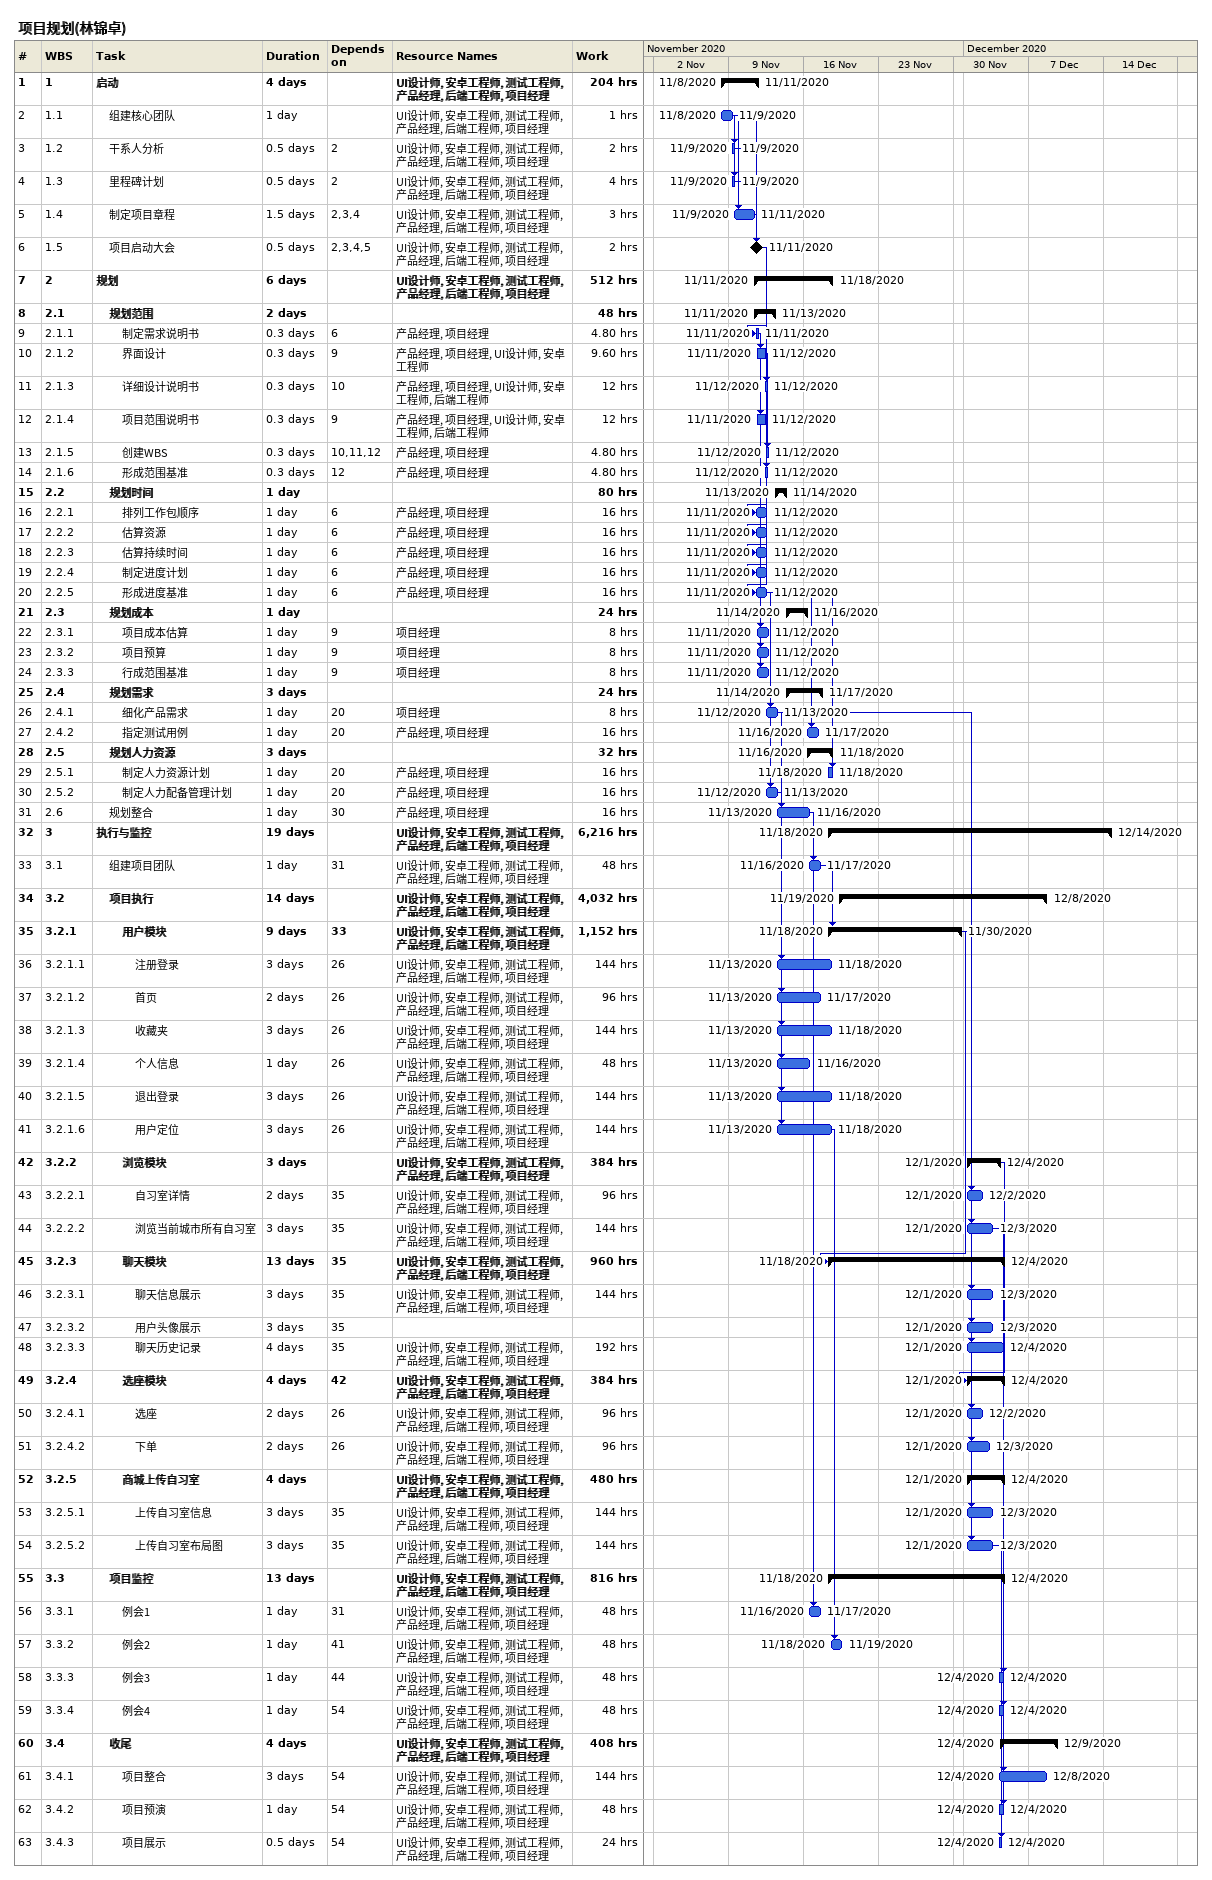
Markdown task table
项目规划(林锦卓)

| ID | WBS | Task | Duration | Start | Finish | Predecessors | Resources | Work (h) |
|---|---|---|---|---|---|---|---|---|
| 1 | 1 | **启动** | 4d | 2020-11-08 | 2020-11-11 |  | UI设计师, 安卓工程师, 测试工程师, 产品经理, 后端工程师, 项目经理 | 204 |
| 2 | 1.1 | 组建核心团队 | 1d | 2020-11-08 | 2020-11-09 |  | UI设计师, 安卓工程师, 测试工程师, 产品经理, 后端工程师, 项目经理 | 1 |
| 3 | 1.2 | 干系人分析 | 0.5d | 2020-11-09 | 2020-11-09 | 2 | UI设计师, 安卓工程师, 测试工程师, 产品经理, 后端工程师, 项目经理 | 2 |
| 4 | 1.3 | 里程碑计划 | 0.5d | 2020-11-09 | 2020-11-09 | 2 | UI设计师, 安卓工程师, 测试工程师, 产品经理, 后端工程师, 项目经理 | 4 |
| 5 | 1.4 | 制定项目章程 | 1.5d | 2020-11-09 | 2020-11-11 | 2, 3, 4 | UI设计师, 安卓工程师, 测试工程师, 产品经理, 后端工程师, 项目经理 | 3 |
| 6 | 1.5 | 项目启动大会 | 0.5d | 2020-11-11 | 2020-11-11 | 2, 3, 4, 5 | UI设计师, 安卓工程师, 测试工程师, 产品经理, 后端工程师, 项目经理 | 2 |
| 7 | 2 | **规划** | 6d | 2020-11-11 | 2020-11-18 |  | UI设计师, 安卓工程师, 测试工程师, 产品经理, 后端工程师, 项目经理 | 512 |
| 8 | 2.1 | **规划范围** | 2d | 2020-11-11 | 2020-11-13 |  |  | 48 |
| 9 | 2.1.1 | 制定需求说明书 | 0.3d | 2020-11-11 | 2020-11-11 | 6 | 产品经理, 项目经理 | 4.80 |
| 10 | 2.1.2 | 界面设计 | 0.3d | 2020-11-11 | 2020-11-12 | 9 | 产品经理, 项目经理, UI设计师, 安卓工程师 | 9.60 |
| 11 | 2.1.3 | 详细设计说明书 | 0.3d | 2020-11-12 | 2020-11-12 | 10 | 产品经理, 项目经理, UI设计师, 安卓工程师, 后端工程师 | 12 |
| 12 | 2.1.4 | 项目范围说明书 | 0.3d | 2020-11-11 | 2020-11-12 | 9 | 产品经理, 项目经理, UI设计师, 安卓工程师, 后端工程师 | 12 |
| 13 | 2.1.5 | 创建WBS | 0.3d | 2020-11-12 | 2020-11-12 | 10, 11, 12 | 产品经理, 项目经理 | 4.80 |
| 14 | 2.1.6 | 形成范围基准 | 0.3d | 2020-11-12 | 2020-11-12 | 12 | 产品经理, 项目经理 | 4.80 |
| 15 | 2.2 | **规划时间** | 1d | 2020-11-13 | 2020-11-14 |  |  | 80 |
| 16 | 2.2.1 | 排列工作包顺序 | 1d | 2020-11-11 | 2020-11-12 | 6 | 产品经理, 项目经理 | 16 |
| 17 | 2.2.2 | 估算资源 | 1d | 2020-11-11 | 2020-11-12 | 6 | 产品经理, 项目经理 | 16 |
| 18 | 2.2.3 | 估算持续时间 | 1d | 2020-11-11 | 2020-11-12 | 6 | 产品经理, 项目经理 | 16 |
| 19 | 2.2.4 | 制定进度计划 | 1d | 2020-11-11 | 2020-11-12 | 6 | 产品经理, 项目经理 | 16 |
| 20 | 2.2.5 | 形成进度基准 | 1d | 2020-11-11 | 2020-11-12 | 6 | 产品经理, 项目经理 | 16 |
| 21 | 2.3 | **规划成本** | 1d | 2020-11-14 | 2020-11-16 |  |  | 24 |
| 22 | 2.3.1 | 项目成本估算 | 1d | 2020-11-11 | 2020-11-12 | 9 | 项目经理 | 8 |
| 23 | 2.3.2 | 项目预算 | 1d | 2020-11-11 | 2020-11-12 | 9 | 项目经理 | 8 |
| 24 | 2.3.3 | 行成范围基准 | 1d | 2020-11-11 | 2020-11-12 | 9 | 项目经理 | 8 |
| 25 | 2.4 | **规划需求** | 3d | 2020-11-14 | 2020-11-17 |  |  | 24 |
| 26 | 2.4.1 | 细化产品需求 | 1d | 2020-11-12 | 2020-11-13 | 20 | 项目经理 | 8 |
| 27 | 2.4.2 | 指定测试用例 | 1d | 2020-11-16 | 2020-11-17 | 20 | 产品经理, 项目经理 | 16 |
| 28 | 2.5 | **规划人力资源** | 3d | 2020-11-16 | 2020-11-18 |  |  | 32 |
| 29 | 2.5.1 | 制定人力资源计划 | 1d | 2020-11-18 | 2020-11-18 | 20 | 产品经理, 项目经理 | 16 |
| 30 | 2.5.2 | 制定人力配备管理计划 | 1d | 2020-11-12 | 2020-11-13 | 20 | 产品经理, 项目经理 | 16 |
| 31 | 2.6 | 规划整合 | 1d | 2020-11-13 | 2020-11-16 | 30 | 产品经理, 项目经理 | 16 |
| 32 | 3 | **执行与监控** | 19d | 2020-11-18 | 2020-12-14 |  | UI设计师, 安卓工程师, 测试工程师, 产品经理, 后端工程师, 项目经理 | 6216 |
| 33 | 3.1 | 组建项目团队 | 1d | 2020-11-16 | 2020-11-17 | 31 | UI设计师, 安卓工程师, 测试工程师, 产品经理, 后端工程师, 项目经理 | 48 |
| 34 | 3.2 | **项目执行** | 14d | 2020-11-19 | 2020-12-08 |  | UI设计师, 安卓工程师, 测试工程师, 产品经理, 后端工程师, 项目经理 | 4032 |
| 35 | 3.2.1 | **用户模块** | 9d | 2020-11-18 | 2020-11-30 | 33 | UI设计师, 安卓工程师, 测试工程师, 产品经理, 后端工程师, 项目经理 | 1152 |
| 36 | 3.2.1.1 | 注册登录 | 3d | 2020-11-13 | 2020-11-18 | 26 | UI设计师, 安卓工程师, 测试工程师, 产品经理, 后端工程师, 项目经理 | 144 |
| 37 | 3.2.1.2 | 首页 | 2d | 2020-11-13 | 2020-11-17 | 26 | UI设计师, 安卓工程师, 测试工程师, 产品经理, 后端工程师, 项目经理 | 96 |
| 38 | 3.2.1.3 | 收藏夹 | 3d | 2020-11-13 | 2020-11-18 | 26 | UI设计师, 安卓工程师, 测试工程师, 产品经理, 后端工程师, 项目经理 | 144 |
| 39 | 3.2.1.4 | 个人信息 | 1d | 2020-11-13 | 2020-11-16 | 26 | UI设计师, 安卓工程师, 测试工程师, 产品经理, 后端工程师, 项目经理 | 48 |
| 40 | 3.2.1.5 | 退出登录 | 3d | 2020-11-13 | 2020-11-18 | 26 | UI设计师, 安卓工程师, 测试工程师, 产品经理, 后端工程师, 项目经理 | 144 |
| 41 | 3.2.1.6 | 用户定位 | 3d | 2020-11-13 | 2020-11-18 | 26 | UI设计师, 安卓工程师, 测试工程师, 产品经理, 后端工程师, 项目经理 | 144 |
| 42 | 3.2.2 | **浏览模块** | 3d | 2020-12-01 | 2020-12-04 |  | UI设计师, 安卓工程师, 测试工程师, 产品经理, 后端工程师, 项目经理 | 384 |
| 43 | 3.2.2.1 | 自习室详情 | 2d | 2020-12-01 | 2020-12-02 | 35 | UI设计师, 安卓工程师, 测试工程师, 产品经理, 后端工程师, 项目经理 | 96 |
| 44 | 3.2.2.2 | 浏览当前城市所有自习室 | 3d | 2020-12-01 | 2020-12-03 | 35 | UI设计师, 安卓工程师, 测试工程师, 产品经理, 后端工程师, 项目经理 | 144 |
| 45 | 3.2.3 | **聊天模块** | 13d | 2020-11-18 | 2020-12-04 | 35 | UI设计师, 安卓工程师, 测试工程师, 产品经理, 后端工程师, 项目经理 | 960 |
| 46 | 3.2.3.1 | 聊天信息展示 | 3d | 2020-12-01 | 2020-12-03 | 35 | UI设计师, 安卓工程师, 测试工程师, 产品经理, 后端工程师, 项目经理 | 144 |
| 47 | 3.2.3.2 | 用户头像展示 | 3d | 2020-12-01 | 2020-12-03 | 35 |  |  |
| 48 | 3.2.3.3 | 聊天历史记录 | 4d | 2020-12-01 | 2020-12-04 | 35 | UI设计师, 安卓工程师, 测试工程师, 产品经理, 后端工程师, 项目经理 | 192 |
| 49 | 3.2.4 | **选座模块** | 4d | 2020-12-01 | 2020-12-04 | 42 | UI设计师, 安卓工程师, 测试工程师, 产品经理, 后端工程师, 项目经理 | 384 |
| 50 | 3.2.4.1 | 选座 | 2d | 2020-12-01 | 2020-12-02 | 26 | UI设计师, 安卓工程师, 测试工程师, 产品经理, 后端工程师, 项目经理 | 96 |
| 51 | 3.2.4.2 | 下单 | 2d | 2020-12-01 | 2020-12-03 | 26 | UI设计师, 安卓工程师, 测试工程师, 产品经理, 后端工程师, 项目经理 | 96 |
| 52 | 3.2.5 | **商城上传自习室** | 4d | 2020-12-01 | 2020-12-04 |  | UI设计师, 安卓工程师, 测试工程师, 产品经理, 后端工程师, 项目经理 | 480 |
| 53 | 3.2.5.1 | 上传自习室信息 | 3d | 2020-12-01 | 2020-12-03 | 35 | UI设计师, 安卓工程师, 测试工程师, 产品经理, 后端工程师, 项目经理 | 144 |
| 54 | 3.2.5.2 | 上传自习室布局图 | 3d | 2020-12-01 | 2020-12-03 | 35 | UI设计师, 安卓工程师, 测试工程师, 产品经理, 后端工程师, 项目经理 | 144 |
| 55 | 3.3 | **项目监控** | 13d | 2020-11-18 | 2020-12-04 |  | UI设计师, 安卓工程师, 测试工程师, 产品经理, 后端工程师, 项目经理 | 816 |
| 56 | 3.3.1 | 例会1 | 1d | 2020-11-16 | 2020-11-17 | 31 | UI设计师, 安卓工程师, 测试工程师, 产品经理, 后端工程师, 项目经理 | 48 |
| 57 | 3.3.2 | 例会2 | 1d | 2020-11-18 | 2020-11-19 | 41 | UI设计师, 安卓工程师, 测试工程师, 产品经理, 后端工程师, 项目经理 | 48 |
| 58 | 3.3.3 | 例会3 | 1d | 2020-12-04 | 2020-12-04 | 44 | UI设计师, 安卓工程师, 测试工程师, 产品经理, 后端工程师, 项目经理 | 48 |
| 59 | 3.3.4 | 例会4 | 1d | 2020-12-04 | 2020-12-04 | 54 | UI设计师, 安卓工程师, 测试工程师, 产品经理, 后端工程师, 项目经理 | 48 |
| 60 | 3.4 | **收尾** | 4d | 2020-12-04 | 2020-12-09 |  | UI设计师, 安卓工程师, 测试工程师, 产品经理, 后端工程师, 项目经理 | 408 |
| 61 | 3.4.1 | 项目整合 | 3d | 2020-12-04 | 2020-12-08 | 54 | UI设计师, 安卓工程师, 测试工程师, 产品经理, 后端工程师, 项目经理 | 144 |
| 62 | 3.4.2 | 项目预演 | 1d | 2020-12-04 | 2020-12-04 | 54 | UI设计师, 安卓工程师, 测试工程师, 产品经理, 后端工程师, 项目经理 | 48 |
| 63 | 3.4.3 | 项目展示 | 0.5d | 2020-12-04 | 2020-12-04 | 54 | UI设计师, 安卓工程师, 测试工程师, 产品经理, 后端工程师, 项目经理 | 24 |
